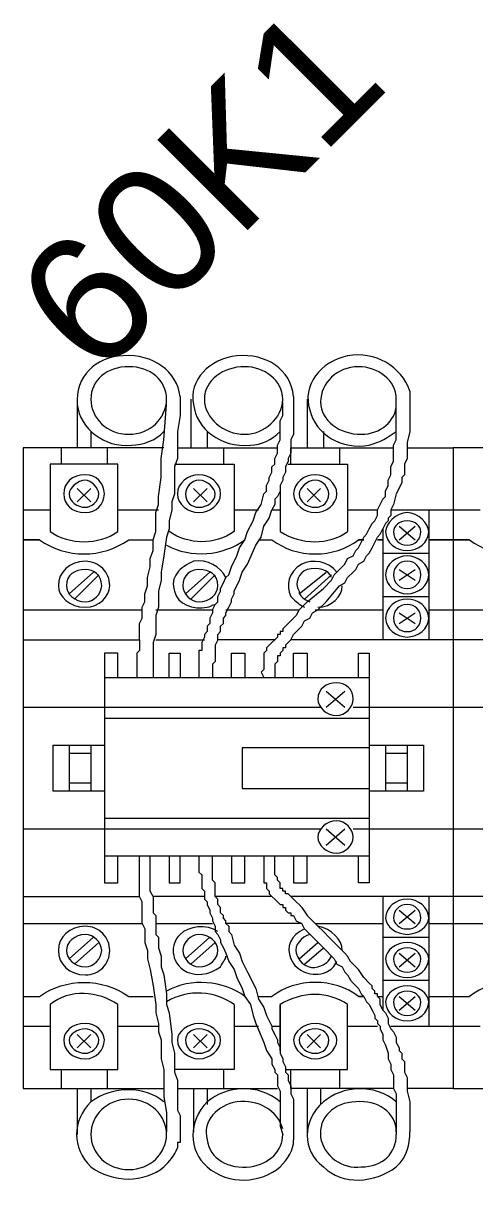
# Model space of a CAD drawing. Header units: millimetres. Extents: x 1004 to 59588, y 686 to 38112.
# Drawn here: x 17373 to 17471.3, y 11910.6 to 12163.6 of the extents above; entities that cross this region are included whole.
import ezdxf

# ---------------------------------------------------------------- set-up
doc = ezdxf.new("R2010")
doc.units = ezdxf.units.MM
doc.layers.add('PDF4_Geometry', color=7, linetype='Continuous')
doc.layers.add('PDF4_Text', color=7, linetype='Continuous')
doc.styles.add('PDF Arial', font='arial.ttf')

msp = doc.modelspace()

# ---------------------------------------------------------------- linework, layer by layer
at = {"layer": 'PDF4_Geometry', "lineweight": 0}
for points in [[(17407.16, 12082.36), (17407.16, 12078.24), (17406.58, 12074.71), (17406.58, 12070.59), (17406.58, 12068.83), (17405.99, 12067.07), (17405.99, 12065.3), (17405.99, 12062.95), (17405.99, 12061.18), (17405.4, 12059.42), (17405.4, 12057.65), (17404.81, 12055.3), (17404.81, 12053.54), (17404.22, 12051.77), (17403.63, 12047.65), (17403.05, 12044.12), (17403.05, 12042.36), (17402.46, 12040.01), (17402.46, 12038.24), (17402.46, 12036.48), (17401.87, 12034.71), (17401.87, 12032.36), (17401.87, 12030.59), (17401.28, 12028.83), (17401.28, 12026.48), (17401.28, 12024.71), (17401.28, 12021.18)], [(17431.87, 12082.36), (17431.87, 12080.59), (17431.87, 12078.24), (17431.87, 12076.48), (17431.87, 12075.3), (17431.87, 12074.12), (17431.28, 12072.95), (17431.28, 12072.36), (17431.28, 12071.18), (17431.28, 12070.01), (17430.69, 12068.83), (17430.69, 12068.24), (17430.11, 12067.07), (17430.11, 12065.89), (17429.52, 12064.71), (17429.52, 12064.12), (17428.93, 12062.95), (17428.93, 12061.77), (17428.34, 12060.59), (17427.75, 12060.01), (17427.75, 12058.83), (17427.16, 12057.65), (17428.93, 12057.65)], [(17457.16, 12083.54), (17457.16, 12082.95), (17457.16, 12082.36), (17457.16, 12081.77), (17457.16, 12081.18), (17457.16, 12080.59), (17457.16, 12080.01), (17457.16, 12079.42), (17457.16, 12078.24), (17457.16, 12077.07), (17457.16, 12075.89), (17457.16, 12074.71), (17456.58, 12072.36), (17456.58, 12071.18), (17466.58, 12071.18), (17466.58, 11931.77), (17456.58, 11931.77)], [(17373.05, 12035.89), (17398.93, 12035.89), (17398.93, 12036.48), (17399.52, 12037.65), (17399.52, 12038.24), (17399.52, 12039.42), (17400.11, 12041.18), (17400.11, 12042.95), (17400.69, 12045.3), (17400.69, 12047.07), (17401.28, 12048.83), (17401.28, 12051.18), (17401.87, 12052.95), (17401.87, 12054.71), (17401.87, 12057.07), (17402.46, 12058.83), (17402.46, 12060.59), (17403.05, 12064.71), (17403.05, 12068.83), (17403.63, 12072.95), (17404.22, 12080.59)], [(17384.81, 12081.77), (17384.81, 12071.18)], [(17406.58, 12071.18), (17428.34, 12071.18), (17428.34, 12071.77), (17428.93, 12072.95), (17428.93, 12074.12), (17428.93, 12074.71), (17428.93, 12075.89), (17428.93, 12077.07), (17429.52, 12078.24), (17429.52, 12078.83), (17429.52, 12081.18)], [(17409.52, 12081.77), (17409.52, 12071.18)], [(17434.81, 12081.77), (17434.81, 12071.18)], [(17443.63, 12057.65), (17450.11, 12057.65), (17450.69, 12058.83), (17451.28, 12060.01), (17451.87, 12060.59), (17451.87, 12061.77), (17452.46, 12062.95), (17452.46, 12064.12), (17453.05, 12065.3), (17453.05, 12066.48), (17453.05, 12067.07), (17453.63, 12068.24), (17453.63, 12069.42), (17453.63, 12070.59), (17453.63, 12071.77), (17454.22, 12072.95), (17454.22, 12074.12), (17454.22, 12075.3), (17454.22, 12077.07), (17454.22, 12079.42), (17454.22, 12081.77)], [(17461.28, 12035.89), (17466.58, 12035.89), (17492.46, 12035.89), (17492.46, 12036.48), (17492.46, 12037.65), (17493.05, 12038.24), (17493.05, 12039.42), (17493.05, 12041.18), (17493.63, 12042.95), (17494.22, 12045.3), (17494.22, 12047.07), (17494.81, 12048.83), (17494.81, 12051.18), (17494.81, 12052.95), (17495.4, 12054.71), (17495.4, 12057.07), (17495.99, 12058.83), (17495.99, 12060.59), (17495.99, 12064.71), (17496.58, 12068.83), (17497.16, 12072.95), (17497.75, 12080.59)], [(17387.75, 12074.71), (17387.75, 12071.18)], [(17413.05, 12074.71), (17413.05, 12071.18)], [(17438.34, 12074.71), (17438.34, 12071.18)], [(17403.63, 12071.18), (17373.05, 12071.18), (17373.05, 11931.77), (17403.63, 11931.77)], [(17381.28, 12071.18), (17381.28, 12067.65)], [(17391.28, 12071.18), (17391.28, 12067.65)], [(17401.87, 12035.89), (17414.22, 12035.89), (17414.81, 12037.07), (17415.4, 12037.65), (17415.4, 12038.83), (17415.99, 12040.01), (17415.99, 12040.59), (17416.58, 12041.77), (17417.16, 12042.95), (17417.75, 12043.54), (17418.34, 12045.3), (17419.52, 12047.65), (17420.11, 12049.42), (17421.28, 12051.18), (17421.87, 12052.95), (17423.05, 12055.3), (17423.63, 12057.07), (17424.81, 12058.83), (17425.4, 12061.18), (17425.99, 12061.77), (17425.99, 12062.95), (17426.58, 12064.12), (17426.58, 12064.71), (17427.16, 12065.89), (17427.16, 12067.07), (17427.75, 12067.65), (17427.75, 12068.83), (17428.34, 12070.01), (17428.34, 12071.18)], [(17416.58, 12071.18), (17416.58, 12067.65)], [(17431.28, 12067.65), (17431.28, 12071.18), (17453.63, 12071.18)], [(17441.87, 12071.18), (17441.87, 12067.65)], [(17456.58, 12071.18), (17456.58, 12070.01), (17456.58, 12068.83), (17455.99, 12067.65), (17455.99, 12066.48), (17455.99, 12065.89), (17455.99, 12065.3), (17455.4, 12064.71), (17455.4, 12063.54), (17454.22, 12061.18), (17453.63, 12058.83), (17453.05, 12057.65), (17466.58, 12057.65), (17472.46, 12057.65)], [(17496.58, 12071.18), (17466.58, 12071.18), (17466.58, 11931.77), (17497.16, 11931.77)], [(17393.63, 12052.95), (17393.63, 12067.65), (17378.93, 12067.65), (17378.93, 12052.95)], [(17430.69, 12067.65), (17443.63, 12067.65), (17443.63, 12052.95)], [(17384.81, 12059.42), (17387.75, 12062.36)], [(17384.81, 12062.36), (17387.75, 12059.42)], [(17410.11, 12059.42), (17413.05, 12062.36)], [(17410.11, 12062.36), (17413.05, 12059.42)], [(17428.93, 12062.95), (17428.93, 12052.95)], [(17434.81, 12059.42), (17437.75, 12062.36)], [(17434.81, 12062.36), (17437.75, 12059.42)], [(17373.05, 12057.65), (17378.93, 12057.65)], [(17393.63, 12057.65), (17402.46, 12057.65)], [(17433.05, 12035.89), (17432.46, 12034.71), (17431.87, 12034.12), (17430.69, 12032.95), (17430.11, 12032.36), (17429.52, 12031.77), (17429.52, 12031.18), (17428.93, 12031.18), (17428.93, 12030.59), (17428.34, 12030.59), (17428.34, 12030.01), (17427.75, 12029.42), (17415.4, 12029.42), (17415.4, 12030.01), (17415.4, 12030.59), (17415.99, 12031.18), (17415.99, 12032.36), (17416.58, 12032.95), (17416.58, 12034.12), (17417.16, 12034.71), (17417.16, 12035.3), (17417.75, 12036.48), (17418.34, 12037.65), (17418.34, 12038.24), (17418.93, 12039.42), (17418.93, 12040.01), (17420.11, 12042.36), (17420.69, 12044.12), (17421.87, 12045.89), (17423.63, 12050.01), (17424.81, 12051.77), (17425.4, 12054.12), (17426.58, 12055.89), (17427.16, 12057.65)], [(17417.16, 12035.89), (17433.05, 12035.89), (17434.81, 12037.65), (17438.34, 12040.59), (17440.11, 12042.36), (17440.69, 12043.54), (17441.28, 12044.12), (17442.46, 12045.3), (17443.05, 12045.89), (17443.63, 12047.07), (17444.81, 12047.65), (17445.4, 12048.83), (17445.99, 12049.42), (17446.58, 12050.59), (17447.16, 12051.77), (17447.75, 12052.36), (17448.34, 12053.54), (17448.93, 12054.71), (17449.52, 12055.3), (17450.11, 12056.48), (17450.11, 12057.65)], [(17418.93, 12057.65), (17424.22, 12057.65)], [(17453.05, 12057.65), (17453.05, 12057.07), (17453.05, 12056.48), (17452.46, 12055.89), (17452.46, 12055.3), (17451.87, 12054.71), (17451.28, 12053.54), (17451.28, 12029.42)], [(17461.28, 12057.65), (17461.28, 12029.42)], [(17452.46, 12055.89), (17452.46, 12055.89)], [(17378.93, 12052.95), (17378.93, 12052.95)], [(17491.28, 12029.42), (17466.58, 12029.42), (17431.28, 12029.42), (17431.87, 12030.59), (17433.05, 12031.77), (17433.63, 12032.36), (17434.22, 12033.54), (17435.4, 12034.12), (17435.99, 12035.3), (17437.16, 12035.89), (17438.93, 12037.65), (17441.87, 12041.18), (17443.05, 12041.77), (17443.63, 12042.95), (17444.81, 12044.12), (17445.4, 12044.71), (17445.99, 12045.89), (17447.16, 12046.48), (17447.75, 12047.65), (17448.34, 12048.24), (17448.93, 12049.42), (17449.52, 12050.59), (17450.11, 12051.77), (17450.69, 12052.36), (17451.28, 12053.54)], [(17454.81, 12054.12), (17458.34, 12051.18)], [(17454.81, 12051.18), (17458.34, 12054.12)], [(17376.58, 12051.18), (17376.58, 12051.18)], [(17421.28, 12051.18), (17421.28, 12051.18)], [(17424.22, 12051.18), (17427.16, 12051.18)], [(17470.11, 12051.18), (17470.11, 12051.18)], [(17451.28, 12048.24), (17461.28, 12048.24)], [(17454.81, 12044.71), (17458.34, 12042.36)], [(17454.81, 12042.36), (17458.34, 12044.71)], [(17383.05, 12039.42), (17388.34, 12044.12)], [(17384.22, 12038.24), (17389.52, 12043.54)], [(17408.34, 12039.42), (17413.63, 12044.12)], [(17409.52, 12038.24), (17414.81, 12043.54)], [(17433.05, 12039.42), (17438.93, 12044.12)], [(17434.22, 12038.24), (17440.11, 12043.54)], [(17451.28, 12038.83), (17461.28, 12038.83)], [(17373.05, 12029.42), (17398.34, 12029.42), (17398.34, 12030.01), (17398.34, 12030.59), (17398.34, 12031.77), (17398.34, 12032.36), (17398.34, 12032.95), (17398.93, 12034.12), (17398.93, 12034.71), (17398.93, 12035.89)], [(17414.22, 12035.89), (17414.22, 12035.3), (17413.63, 12034.12), (17413.63, 12033.54), (17413.63, 12032.95), (17413.05, 12032.36), (17413.05, 12031.77), (17413.05, 12031.18), (17412.46, 12030.59), (17412.46, 12030.01), (17411.87, 12028.83), (17411.87, 12028.24), (17411.87, 12027.65), (17411.87, 12027.07), (17411.28, 12027.07), (17411.28, 12026.48), (17411.28, 12025.89), (17411.28, 12025.3), (17411.28, 12024.71), (17411.28, 12024.12), (17411.28, 12022.95), (17411.28, 12021.77), (17411.28, 12021.18)], [(17436.58, 12035.89), (17451.28, 12035.89)], [(17454.81, 12035.3), (17458.34, 12032.95)], [(17454.81, 12032.95), (17458.34, 12035.3)], [(17413.05, 12032.36), (17413.05, 12032.36)], [(17398.34, 12029.42), (17398.34, 12027.65), (17398.34, 12027.07), (17397.75, 12026.48), (17397.75, 12025.3), (17397.75, 12024.71), (17397.75, 12023.54), (17397.75, 12022.95), (17397.75, 12021.77), (17397.75, 12021.18)], [(17401.87, 12029.42), (17412.46, 12029.42)], [(17415.4, 12029.42), (17414.81, 12028.24), (17414.81, 12027.65), (17414.81, 12027.07), (17414.81, 12026.48), (17414.81, 12025.89), (17414.81, 12025.3), (17414.81, 12024.71), (17414.22, 12024.12), (17414.22, 12022.95), (17414.22, 12021.77), (17414.22, 12021.18)], [(17427.75, 12029.42), (17427.16, 12028.83), (17426.58, 12028.24), (17425.99, 12027.65), (17425.99, 12027.07), (17425.4, 12026.48), (17425.4, 12025.89), (17425.4, 12025.3), (17425.4, 12024.71), (17425.4, 12024.12), (17425.4, 12023.54), (17425.4, 12022.95), (17424.81, 12022.36), (17425.4, 12021.18)], [(17427.75, 12029.42), (17427.75, 12029.42)], [(17431.28, 12029.42), (17430.69, 12028.83), (17430.11, 12028.24), (17430.11, 12027.65), (17429.52, 12027.65), (17429.52, 12027.07), (17428.93, 12026.48), (17428.93, 12025.89), (17428.34, 12025.89), (17428.34, 12025.3), (17428.34, 12024.71), (17427.75, 12024.12), (17427.75, 12023.54), (17427.75, 12022.95), (17427.75, 12022.36), (17427.75, 12021.18)], [(17431.28, 12029.42), (17431.28, 12029.42)], [(17411.87, 12028.24), (17411.87, 12028.24)], [(17414.81, 12027.07), (17414.81, 12027.07)], [(17425.99, 12027.65), (17425.99, 12027.65)], [(17425.99, 12027.07), (17425.99, 12027.07)], [(17426.58, 12028.24), (17426.58, 12028.24)], [(17427.16, 12028.83), (17427.16, 12028.83)], [(17429.52, 12027.07), (17429.52, 12027.07)], [(17393.63, 12021.18), (17393.63, 12026.48), (17390.69, 12026.48), (17390.69, 11976.48), (17393.63, 11976.48), (17393.63, 11982.36)], [(17404.81, 12021.18), (17404.81, 12026.48), (17407.16, 12026.48), (17407.16, 12021.18)], [(17411.28, 12024.71), (17411.28, 12024.71)], [(17414.81, 12025.3), (17414.81, 12025.3)], [(17418.34, 12021.18), (17418.34, 12026.48), (17421.28, 12026.48), (17421.28, 12021.18)], [(17425.4, 12025.89), (17425.4, 12025.89)], [(17427.75, 12024.12), (17427.75, 12024.12)], [(17427.75, 12024.12), (17427.75, 12024.12)], [(17428.34, 12025.3), (17428.34, 12025.3)], [(17428.34, 12024.71), (17428.34, 12024.71)], [(17428.34, 12024.71), (17428.34, 12024.71)], [(17428.93, 12026.48), (17428.93, 12026.48)], [(17431.87, 12021.18), (17431.87, 12026.48), (17434.81, 12026.48), (17434.81, 12021.18)], [(17445.99, 12021.18), (17445.99, 12026.48), (17448.34, 12026.48), (17448.34, 11976.48), (17445.99, 11976.48), (17445.99, 11982.36)], [(17424.81, 12022.36), (17424.81, 12022.36)], [(17427.75, 12022.95), (17427.75, 12022.95)], [(17390.69, 12021.18), (17448.34, 12021.18)], [(17397.75, 12021.18), (17397.75, 12021.18)], [(17438.93, 12018.24), (17443.05, 12014.71)], [(17438.93, 12014.71), (17443.05, 12018.24)], [(17373.05, 12014.71), (17437.75, 12014.71)], [(17444.81, 12014.71), (17466.58, 12014.71), (17531.28, 12014.71)], [(17390.69, 12012.36), (17448.34, 12012.36)], [(17390.69, 11996.48), (17379.52, 11996.48), (17379.52, 12006.48), (17390.69, 12006.48)], [(17383.05, 12006.48), (17383.05, 11996.48)], [(17387.75, 12006.48), (17387.75, 11996.48)], [(17448.34, 12006.48), (17460.11, 12006.48), (17460.11, 11996.48), (17448.34, 11996.48)], [(17451.87, 12006.48), (17451.87, 11996.48)], [(17456.58, 12006.48), (17456.58, 11996.48)], [(17383.05, 12004.71), (17387.75, 12004.71)], [(17448.34, 12005.89), (17420.69, 12005.89), (17420.69, 11997.07), (17448.34, 11997.07)], [(17451.87, 12004.71), (17456.58, 12004.71)], [(17383.05, 11998.24), (17387.75, 11998.24)], [(17451.87, 11998.24), (17456.58, 11998.24)], [(17390.69, 11990.59), (17448.34, 11990.59)], [(17373.05, 11988.24), (17437.75, 11988.24)], [(17438.93, 11988.24), (17443.05, 11984.71)], [(17438.93, 11984.71), (17443.05, 11988.24)], [(17444.81, 11988.24), (17466.58, 11988.24), (17531.28, 11988.24)], [(17373.05, 11973.54), (17398.34, 11973.54), (17398.34, 11975.3), (17398.34, 11975.89), (17398.34, 11977.07), (17398.34, 11977.65), (17398.34, 11978.83), (17398.34, 11979.42), (17398.34, 11980.01), (17398.34, 11981.18), (17398.34, 11981.77), (17398.34, 11982.36)], [(17390.69, 11982.36), (17448.34, 11982.36)], [(17411.28, 11982.36), (17411.28, 11981.18), (17411.28, 11980.01), (17411.28, 11979.42), (17411.28, 11978.83), (17411.87, 11978.24), (17411.87, 11977.65), (17411.87, 11977.07), (17411.87, 11976.48), (17411.87, 11975.89), (17411.87, 11975.3), (17412.46, 11974.71), (17412.46, 11973.54), (17401.28, 11973.54), (17400.69, 11974.71), (17400.69, 11975.3), (17400.69, 11975.89), (17400.69, 11976.48), (17400.69, 11977.07), (17400.69, 11978.24), (17400.69, 11978.83), (17400.69, 11980.01), (17400.69, 11982.36)], [(17404.81, 11982.36), (17404.81, 11976.48), (17407.16, 11976.48), (17407.16, 11982.36)], [(17425.4, 11982.36), (17425.4, 11981.18), (17425.4, 11980.59), (17425.4, 11980.01), (17425.4, 11979.42), (17425.4, 11978.83), (17425.4, 11978.24), (17425.4, 11977.65), (17425.4, 11977.07), (17425.4, 11976.48), (17425.99, 11976.48), (17425.99, 11975.89), (17425.99, 11975.3), (17426.58, 11974.71), (17426.58, 11974.12), (17427.16, 11973.54), (17414.81, 11973.54), (17414.81, 11974.12), (17414.81, 11974.71), (17414.81, 11975.3), (17414.81, 11975.89), (17414.81, 11976.48), (17414.22, 11977.07), (17414.22, 11978.24), (17414.22, 11978.83), (17414.22, 11980.01), (17414.22, 11982.36)], [(17418.34, 11982.36), (17418.34, 11976.48), (17421.28, 11976.48), (17421.28, 11982.36)], [(17491.87, 11973.54), (17466.58, 11973.54), (17431.28, 11973.54), (17430.69, 11974.12), (17430.11, 11974.12), (17430.11, 11974.71), (17429.52, 11974.71), (17429.52, 11975.3), (17428.93, 11975.3), (17428.93, 11975.89), (17428.93, 11976.48), (17428.34, 11977.07), (17428.34, 11977.65), (17427.75, 11978.24), (17427.75, 11978.83), (17427.75, 11979.42), (17427.75, 11980.01), (17427.75, 11980.59), (17427.75, 11981.18), (17427.75, 11982.36)], [(17431.87, 11982.36), (17431.87, 11976.48), (17434.81, 11976.48), (17434.81, 11982.36)], [(17411.28, 11979.42), (17411.28, 11979.42)], [(17400.69, 11976.48), (17400.69, 11976.48)], [(17411.87, 11977.65), (17411.87, 11977.65)], [(17411.87, 11976.48), (17411.87, 11976.48)], [(17428.34, 11977.07), (17428.34, 11977.07)], [(17373.05, 11967.65), (17398.93, 11967.65), (17398.93, 11968.24), (17398.93, 11968.83), (17398.93, 11970.01), (17398.93, 11970.59), (17398.93, 11971.77), (17398.93, 11972.36), (17398.34, 11973.54)], [(17400.69, 11974.71), (17400.69, 11974.71)], [(17401.28, 11973.54), (17401.28, 11972.95), (17401.28, 11971.77), (17401.28, 11970.59), (17401.28, 11970.01), (17401.87, 11969.42), (17401.87, 11968.83), (17401.87, 11968.24), (17401.87, 11967.65), (17414.22, 11967.65)], [(17412.46, 11973.54), (17412.46, 11972.95), (17413.05, 11972.36), (17413.05, 11971.77), (17413.63, 11970.59), (17413.63, 11970.01), (17414.22, 11968.83), (17414.22, 11968.24), (17414.81, 11967.07), (17414.81, 11965.89), (17415.4, 11965.3), (17415.99, 11964.12), (17415.99, 11963.54), (17416.58, 11962.36), (17417.16, 11961.18), (17417.75, 11959.42), (17418.93, 11957.65), (17419.52, 11955.89), (17420.69, 11953.54), (17421.28, 11951.77), (17422.46, 11950.01), (17423.05, 11947.65), (17423.63, 11945.89), (17425.4, 11941.77), (17425.99, 11940.01), (17427.16, 11938.24), (17427.16, 11937.07), (17427.75, 11935.89), (17427.75, 11935.3), (17428.34, 11934.71), (17428.34, 11934.12), (17428.34, 11933.54), (17428.34, 11932.95), (17428.34, 11932.36), (17428.93, 11931.18), (17428.93, 11930.01), (17428.93, 11928.24), (17428.93, 11925.89), (17428.93, 11923.54), (17429.52, 11921.77)], [(17414.81, 11975.3), (17414.81, 11975.3)], [(17414.81, 11974.12), (17414.81, 11974.12)], [(17427.16, 11973.54), (17427.75, 11972.95), (17428.34, 11972.36), (17428.93, 11971.77), (17429.52, 11971.77), (17429.52, 11971.18), (17430.11, 11971.18), (17430.11, 11970.59), (17430.69, 11970.01), (17431.28, 11970.01), (17431.28, 11969.42), (17431.87, 11969.42), (17432.46, 11968.24), (17433.63, 11967.65), (17417.16, 11967.65), (17417.16, 11968.24), (17416.58, 11968.83), (17416.58, 11969.42), (17415.99, 11970.01), (17415.99, 11970.59), (17415.99, 11971.18), (17415.4, 11971.77), (17415.4, 11972.36), (17415.4, 11972.95), (17414.81, 11973.54)], [(17426.58, 11974.12), (17426.58, 11974.12)], [(17427.16, 11973.54), (17427.16, 11973.54)], [(17428.93, 11975.89), (17428.93, 11975.89)], [(17428.93, 11975.89), (17428.93, 11975.89)], [(17428.93, 11975.3), (17428.93, 11975.3)], [(17429.52, 11975.3), (17429.52, 11975.3)], [(17429.52, 11975.3), (17429.52, 11975.3)], [(17430.11, 11974.71), (17430.11, 11974.71)], [(17430.69, 11974.12), (17430.69, 11974.12)], [(17430.69, 11974.12), (17430.69, 11974.12)], [(17431.28, 11973.54), (17431.87, 11972.95), (17432.46, 11972.36), (17433.05, 11971.77), (17433.63, 11971.18), (17434.81, 11969.42), (17436.58, 11967.65), (17451.28, 11967.65)], [(17431.28, 11973.54), (17431.28, 11973.54)], [(17431.28, 11973.54), (17431.28, 11973.54)], [(17451.28, 11973.54), (17451.28, 11948.83), (17450.69, 11950.01), (17450.69, 11950.59), (17450.69, 11951.18), (17450.11, 11951.77), (17450.11, 11952.36), (17449.52, 11952.36), (17449.52, 11952.95), (17448.93, 11953.54), (17448.93, 11954.12), (17448.34, 11954.71), (17447.16, 11955.89), (17445.99, 11957.65), (17445.4, 11958.24), (17444.22, 11959.42), (17443.63, 11960.59), (17443.05, 11961.18), (17442.46, 11961.77), (17441.28, 11962.95), (17439.52, 11964.71), (17438.34, 11965.89), (17437.16, 11967.07), (17436.58, 11967.65)], [(17461.28, 11967.65), (17466.58, 11967.65), (17492.46, 11967.65), (17492.46, 11968.24), (17492.46, 11968.83), (17492.46, 11970.01), (17492.46, 11970.59), (17491.87, 11971.77), (17491.87, 11972.36), (17491.87, 11973.54)], [(17461.28, 11973.54), (17461.28, 11945.3)], [(17412.46, 11972.95), (17412.46, 11972.95)], [(17415.4, 11972.95), (17415.4, 11972.95)], [(17427.75, 11972.95), (17427.75, 11972.95)], [(17428.34, 11972.36), (17428.34, 11972.36)], [(17428.93, 11971.77), (17428.93, 11971.77)], [(17432.46, 11972.36), (17432.46, 11972.36)], [(17415.99, 11970.01), (17415.99, 11970.01)], [(17416.58, 11968.83), (17416.58, 11968.83)], [(17454.81, 11970.59), (17458.34, 11967.65)], [(17454.81, 11967.65), (17458.34, 11970.59)], [(17398.93, 11967.65), (17399.52, 11966.48), (17399.52, 11965.3), (17399.52, 11964.71), (17399.52, 11963.54), (17400.11, 11961.77), (17400.11, 11960.01), (17400.69, 11957.65), (17401.28, 11954.12), (17401.87, 11950.01), (17401.87, 11948.24), (17402.46, 11945.89), (17402.46, 11944.12), (17403.05, 11942.36), (17403.05, 11940.01), (17403.05, 11938.24), (17403.63, 11935.89), (17403.63, 11934.12), (17403.63, 11932.36), (17403.63, 11930.01), (17404.22, 11926.48), (17404.22, 11922.36)], [(17401.87, 11967.65), (17401.87, 11966.48), (17401.87, 11965.3), (17402.46, 11964.71), (17402.46, 11963.54), (17402.46, 11962.36), (17403.05, 11960.59), (17403.05, 11958.24), (17403.63, 11956.48), (17404.22, 11952.36), (17404.22, 11950.01), (17404.81, 11948.24), (17405.4, 11943.54), (17405.4, 11941.77), (17405.99, 11939.42), (17405.99, 11937.65), (17405.99, 11935.3), (17406.58, 11933.54), (17406.58, 11931.18), (17406.58, 11929.42), (17406.58, 11928.24), (17406.58, 11927.07), (17407.16, 11925.89), (17407.16, 11924.71), (17407.16, 11924.12), (17407.16, 11923.54), (17407.16, 11922.95), (17407.16, 11922.36), (17407.16, 11921.77), (17407.16, 11921.18), (17407.16, 11920.59), (17407.16, 11920.01), (17406.58, 11920.01), (17406.58, 11918.83)], [(17417.16, 11967.65), (17417.75, 11967.07), (17417.75, 11965.89), (17418.34, 11965.3), (17418.93, 11962.95), (17420.11, 11961.18), (17420.69, 11959.42), (17421.87, 11957.07), (17423.63, 11953.54), (17424.22, 11951.18), (17425.4, 11949.42), (17425.99, 11947.65), (17426.58, 11946.48), (17427.16, 11945.3), (17428.93, 11945.3)], [(17434.22, 11958.83), (17438.34, 11962.36), (17434.81, 11965.89), (17434.22, 11966.48), (17433.63, 11967.65)], [(17383.05, 11960.01), (17388.34, 11964.71)], [(17384.22, 11958.83), (17389.52, 11963.54)], [(17408.34, 11960.01), (17413.63, 11964.71)], [(17409.52, 11958.83), (17414.81, 11963.54)], [(17433.05, 11960.01), (17437.16, 11963.54)], [(17451.28, 11964.71), (17461.28, 11964.71)], [(17438.34, 11962.36), (17438.93, 11961.77), (17440.11, 11960.59), (17440.69, 11960.01), (17441.28, 11958.83), (17442.46, 11958.24), (17443.05, 11957.07), (17443.63, 11956.48), (17444.22, 11955.3), (17444.81, 11954.71), (17445.99, 11953.54), (17446.58, 11952.36), (17447.16, 11951.77), (17445.99, 11951.77), (17447.16, 11951.77), (17447.75, 11950.59), (17448.34, 11950.01), (17448.93, 11948.83), (17449.52, 11947.65), (17449.52, 11947.07), (17450.11, 11946.48), (17450.11, 11945.89), (17450.69, 11945.3), (17450.69, 11944.71), (17451.28, 11943.54), (17451.28, 11942.36), (17451.87, 11941.18), (17452.46, 11939.42), (17452.46, 11938.24), (17453.05, 11937.07), (17453.05, 11935.89), (17453.63, 11934.71), (17453.63, 11934.12), (17453.63, 11932.95), (17453.63, 11931.77), (17431.28, 11931.77), (17431.28, 11935.89)], [(17454.81, 11961.18), (17458.34, 11958.24)], [(17454.81, 11958.24), (17458.34, 11961.18)], [(17451.28, 11955.3), (17461.28, 11955.3)], [(17421.28, 11951.77), (17421.28, 11951.77)], [(17424.22, 11951.77), (17427.16, 11951.77)], [(17450.11, 11951.77), (17451.28, 11951.77)], [(17454.81, 11951.77), (17458.34, 11948.83)], [(17454.81, 11948.83), (17458.34, 11951.77)], [(17461.28, 11951.77), (17466.58, 11951.77), (17470.11, 11951.77)], [(17378.93, 11950.01), (17378.93, 11950.01)], [(17378.93, 11950.01), (17378.93, 11935.89), (17393.63, 11935.89), (17393.63, 11950.01)], [(17418.93, 11950.01), (17418.93, 11935.89), (17405.99, 11935.89)], [(17428.93, 11950.01), (17428.93, 11950.01)], [(17430.11, 11935.89), (17443.63, 11935.89), (17443.63, 11950.01)], [(17451.28, 11948.83), (17451.87, 11948.24), (17452.46, 11947.07), (17452.46, 11945.89), (17453.05, 11944.71), (17453.63, 11944.12), (17454.22, 11942.95), (17454.22, 11941.77), (17454.81, 11940.59), (17454.81, 11940.01), (17455.4, 11939.42), (17455.4, 11938.83), (17455.4, 11938.24), (17455.99, 11937.65), (17455.99, 11936.48), (17455.99, 11935.3), (17456.58, 11934.12), (17456.58, 11932.95), (17456.58, 11931.18), (17457.16, 11928.83), (17457.16, 11926.48), (17457.16, 11924.12), (17457.16, 11922.36)], [(17450.11, 11946.48), (17450.11, 11946.48)], [(17373.05, 11945.3), (17378.93, 11945.3)], [(17384.81, 11943.54), (17387.75, 11940.59)], [(17384.81, 11940.59), (17387.75, 11943.54)], [(17393.63, 11945.3), (17402.46, 11945.3)], [(17410.11, 11943.54), (17413.05, 11940.59)], [(17410.11, 11940.59), (17413.05, 11943.54)], [(17418.93, 11945.3), (17424.22, 11945.3)], [(17427.16, 11945.3), (17427.16, 11944.71), (17427.75, 11943.54), (17428.34, 11942.36), (17428.34, 11941.77), (17428.93, 11940.59), (17428.93, 11939.42), (17429.52, 11938.24), (17429.52, 11937.65), (17430.11, 11936.48), (17430.11, 11935.3), (17430.69, 11934.71), (17430.69, 11933.54), (17431.28, 11932.36), (17431.28, 11931.18), (17431.28, 11930.59), (17431.87, 11929.42), (17431.87, 11928.24), (17431.87, 11927.07), (17431.87, 11925.89), (17431.87, 11925.3), (17431.87, 11924.12), (17431.87, 11923.54), (17431.87, 11922.95), (17431.87, 11922.36), (17431.87, 11921.77), (17431.87, 11921.18), (17431.87, 11920.59)], [(17434.81, 11943.54), (17437.75, 11940.59)], [(17434.81, 11940.59), (17437.75, 11943.54)], [(17443.63, 11945.3), (17450.11, 11945.3)], [(17453.05, 11945.3), (17466.58, 11945.3), (17472.46, 11945.3)], [(17455.4, 11939.42), (17455.4, 11939.42)], [(17381.28, 11935.89), (17381.28, 11931.77)], [(17391.28, 11935.89), (17391.28, 11931.77)], [(17416.58, 11935.89), (17416.58, 11931.77)], [(17441.87, 11935.89), (17441.87, 11931.77)], [(17384.81, 11931.77), (17384.81, 11921.77)], [(17387.75, 11931.77), (17387.75, 11928.83)], [(17406.58, 11931.77), (17428.34, 11931.77)], [(17410.11, 11931.77), (17410.11, 11922.36)], [(17413.05, 11931.77), (17413.05, 11928.24)], [(17428.34, 11932.36), (17428.34, 11932.36)], [(17434.81, 11931.77), (17434.81, 11921.77)], [(17437.75, 11931.77), (17437.75, 11928.24)], [(17453.63, 11931.77), (17454.22, 11930.59), (17454.22, 11929.42), (17454.22, 11928.24), (17454.22, 11926.48), (17454.22, 11921.77)], [(17431.87, 11921.18), (17431.87, 11921.18)], [(17431.87, 11920.59), (17431.87, 11920.59)]]:
    msp.add_lwpolyline(points, dxfattribs=at)
for points in [[(17405.99, 12067.65), (17418.93, 12067.65), (17418.93, 12052.95, -0.3125), (17404.81, 12052.95)], [(17376.58, 12051.18, 0.318182), (17395.99, 12051.18), (17401.28, 12051.18)], [(17386.58, 11956.48, 0.416667), (17391.87, 11961.77, 0.416667), (17386.58, 11967.07)], [(17373.05, 11951.77), (17376.58, 11951.77, -0.318182), (17395.99, 11951.77), (17401.28, 11951.77)]]:
    msp.add_lwpolyline(points, format="xyb", dxfattribs=at)
for points in [[(17376.58, 12051.18), (17373.05, 12051.18)], [(17447.16, 12051.18), (17445.99, 12051.18)], [(17451.28, 12051.18), (17450.11, 12051.18)], [(17466.58, 12051.18), (17461.28, 12051.18)], [(17470.11, 12051.18), (17466.58, 12051.18)], [(17428.93, 11940.01), (17428.93, 11950.01)]]:
    msp.add_lwpolyline(points, close=True, dxfattribs=at)
for centre, radius, start, end in [((17396.66, 12081.51), 9.74, 269.5095, 315.7302), ((17386.6, 12041.21), 5.27, 359.7603, 90.2397)]:
    msp.add_arc(centre, radius, start, end, dxfattribs=at)
for points in [[(17457.16, 12083.54), (17455.4, 12088.83), (17449.52, 12092.36), (17443.63, 12091.18)], [(17394.81, 12091.18), (17388.93, 12091.18), (17384.22, 12086.48), (17384.81, 12080.59)], [(17407.16, 12082.36), (17406.58, 12087.65), (17401.28, 12091.77), (17394.81, 12091.18)], [(17419.52, 12091.18), (17413.63, 12090.59), (17408.93, 12085.89), (17410.11, 12080.59)], [(17431.87, 12082.36), (17431.28, 12088.24), (17425.99, 12091.77), (17419.52, 12091.18)], [(17443.63, 12091.18), (17437.75, 12090.01), (17433.63, 12084.71), (17435.4, 12079.42)], [(17395.99, 12088.83), (17391.28, 12088.83), (17387.75, 12085.89), (17387.75, 12081.77)], [(17404.22, 12081.77), (17404.22, 12085.89), (17400.69, 12088.83), (17395.99, 12088.83)], [(17421.28, 12088.83), (17416.58, 12088.83), (17412.46, 12085.89), (17412.46, 12081.77)], [(17429.52, 12081.77), (17429.52, 12085.89), (17425.4, 12088.83), (17421.28, 12088.83)], [(17445.99, 12088.83), (17441.28, 12088.83), (17437.75, 12085.3), (17437.75, 12081.18)], [(17454.22, 12081.77), (17454.22, 12085.89), (17450.11, 12088.83), (17445.99, 12088.83)], [(17384.81, 12080.59), (17385.4, 12075.3), (17390.69, 12071.18), (17396.58, 12071.77)], [(17387.75, 12081.77), (17387.75, 12077.65), (17391.28, 12074.12), (17395.99, 12074.12)], [(17395.99, 12074.12), (17400.69, 12074.12), (17404.22, 12077.65), (17404.22, 12081.77)], [(17410.11, 12080.59), (17410.69, 12075.3), (17415.99, 12071.18), (17422.46, 12071.77)], [(17412.46, 12081.77), (17412.46, 12077.65), (17416.58, 12074.12), (17421.28, 12074.12)], [(17421.28, 12074.12), (17425.4, 12074.12), (17429.52, 12077.65), (17429.52, 12081.77)], [(17437.75, 12081.18), (17437.75, 12077.07), (17441.87, 12074.12), (17446.58, 12074.12)], [(17446.58, 12074.12), (17450.69, 12074.12), (17454.22, 12077.07), (17454.22, 12080.59)], [(17435.4, 12079.42), (17436.58, 12074.12), (17442.46, 12070.59), (17448.34, 12071.77)], [(17422.46, 12071.77), (17424.81, 12071.77), (17427.16, 12072.95), (17428.93, 12074.71)], [(17448.34, 12071.77), (17450.69, 12072.36), (17452.46, 12073.54), (17454.22, 12074.71)], [(17386.58, 12065.3), (17383.63, 12065.3), (17381.87, 12063.54), (17381.87, 12061.18)], [(17390.69, 12061.18), (17390.69, 12063.54), (17388.93, 12065.3), (17386.58, 12065.3)], [(17411.28, 12065.3), (17408.93, 12065.3), (17406.58, 12063.54), (17406.58, 12061.18)], [(17415.99, 12061.18), (17415.99, 12063.54), (17413.63, 12065.3), (17411.28, 12065.3)], [(17436.58, 12065.3), (17434.22, 12065.3), (17431.87, 12063.54), (17431.87, 12061.18)], [(17441.28, 12061.18), (17441.28, 12063.54), (17438.93, 12065.3), (17436.58, 12065.3)], [(17386.58, 12064.12), (17384.81, 12064.12), (17383.05, 12062.36), (17383.05, 12061.18)], [(17389.52, 12061.18), (17389.52, 12062.36), (17387.75, 12064.12), (17386.58, 12064.12)], [(17411.28, 12064.12), (17409.52, 12064.12), (17408.34, 12062.36), (17408.34, 12061.18)], [(17414.81, 12061.18), (17414.81, 12062.36), (17413.05, 12064.12), (17411.28, 12064.12)], [(17436.58, 12064.12), (17434.81, 12064.12), (17433.05, 12062.36), (17433.05, 12061.18)], [(17439.52, 12061.18), (17439.52, 12062.36), (17438.34, 12064.12), (17436.58, 12064.12)], [(17381.87, 12061.18), (17381.87, 12058.83), (17383.63, 12057.07), (17386.58, 12057.07)], [(17383.05, 12061.18), (17383.05, 12059.42), (17384.81, 12058.24), (17386.58, 12058.24)], [(17386.58, 12058.24), (17387.75, 12058.24), (17389.52, 12059.42), (17389.52, 12061.18)], [(17386.58, 12057.07), (17388.93, 12057.07), (17390.69, 12058.83), (17390.69, 12061.18)], [(17406.58, 12061.18), (17406.58, 12058.83), (17408.93, 12057.07), (17411.28, 12057.07)], [(17408.34, 12061.18), (17408.34, 12059.42), (17409.52, 12058.24), (17411.28, 12058.24)], [(17411.28, 12058.24), (17413.05, 12058.24), (17414.81, 12059.42), (17414.81, 12061.18)], [(17411.28, 12057.07), (17413.63, 12057.07), (17415.99, 12058.83), (17415.99, 12061.18)], [(17431.87, 12061.18), (17431.87, 12058.83), (17434.22, 12057.07), (17436.58, 12057.07)], [(17433.05, 12061.18), (17433.05, 12059.42), (17434.81, 12058.24), (17436.58, 12058.24)], [(17436.58, 12058.24), (17438.34, 12058.24), (17439.52, 12059.42), (17439.52, 12061.18)], [(17436.58, 12057.07), (17438.93, 12057.07), (17441.28, 12058.83), (17441.28, 12061.18)], [(17456.58, 12057.07), (17454.22, 12057.07), (17451.87, 12054.71), (17451.87, 12052.95)], [(17461.28, 12052.95), (17461.28, 12054.71), (17458.93, 12057.07), (17456.58, 12057.07)], [(17456.58, 12055.3), (17454.81, 12055.3), (17453.63, 12054.12), (17453.63, 12052.95)], [(17459.52, 12052.95), (17459.52, 12054.12), (17458.34, 12055.3), (17456.58, 12055.3)], [(17378.93, 12052.95), (17383.05, 12050.01), (17389.52, 12050.01), (17393.63, 12052.95)], [(17428.93, 12052.95), (17433.63, 12050.01), (17439.52, 12050.01), (17443.63, 12052.95)], [(17451.87, 12052.95), (17451.87, 12050.59), (17454.22, 12048.83), (17456.58, 12048.83)], [(17453.63, 12052.95), (17453.63, 12051.18), (17454.81, 12050.01), (17456.58, 12050.01)], [(17456.58, 12048.83), (17458.93, 12048.83), (17461.28, 12050.59), (17461.28, 12052.95)], [(17456.58, 12050.01), (17458.34, 12050.01), (17459.52, 12051.18), (17459.52, 12052.95)], [(17404.22, 12050.01), (17409.52, 12047.07), (17416.58, 12047.65), (17421.28, 12051.18)], [(17427.16, 12051.18), (17432.46, 12047.07), (17440.69, 12047.07), (17445.99, 12051.18)], [(17470.11, 12051.18), (17475.4, 12047.07), (17483.63, 12047.07), (17488.93, 12051.18)], [(17417.16, 12042.95), (17415.99, 12045.3), (17413.05, 12047.07), (17410.11, 12046.48)], [(17441.28, 12044.12), (17439.52, 12046.48), (17435.99, 12047.07), (17433.63, 12045.89)], [(17456.58, 12047.65), (17454.22, 12047.65), (17451.87, 12045.89), (17451.87, 12043.54)], [(17461.28, 12043.54), (17461.28, 12045.89), (17458.93, 12047.65), (17456.58, 12047.65)], [(17386.58, 12046.48), (17383.05, 12046.48), (17380.69, 12044.12), (17380.69, 12041.18)], [(17386.58, 12044.71), (17384.22, 12044.71), (17382.46, 12043.54), (17382.46, 12041.18)], [(17390.11, 12041.18), (17390.11, 12043.54), (17388.34, 12044.71), (17386.58, 12044.71)], [(17410.11, 12046.48), (17407.16, 12045.3), (17404.81, 12042.95), (17405.99, 12040.01)], [(17411.28, 12044.71), (17409.52, 12044.71), (17407.75, 12043.54), (17407.75, 12041.18)], [(17415.4, 12041.18), (17415.4, 12043.54), (17413.63, 12044.71), (17411.28, 12044.71)], [(17433.63, 12045.89), (17430.69, 12044.12), (17430.11, 12041.18), (17431.28, 12038.83)], [(17434.81, 12044.71), (17433.05, 12044.12), (17431.87, 12041.77), (17433.05, 12040.01)], [(17440.11, 12042.95), (17439.52, 12044.71), (17437.16, 12045.3), (17434.81, 12044.71)], [(17456.58, 12046.48), (17454.81, 12046.48), (17453.63, 12045.3), (17453.63, 12043.54)], [(17459.52, 12043.54), (17459.52, 12045.3), (17458.34, 12046.48), (17456.58, 12046.48)], [(17451.87, 12043.54), (17451.87, 12041.18), (17454.22, 12039.42), (17456.58, 12039.42)], [(17453.63, 12043.54), (17453.63, 12041.77), (17454.81, 12040.59), (17456.58, 12040.59)], [(17456.58, 12039.42), (17458.93, 12039.42), (17461.28, 12041.18), (17461.28, 12043.54)], [(17456.58, 12040.59), (17458.34, 12040.59), (17459.52, 12041.77), (17459.52, 12043.54)], [(17380.69, 12041.18), (17380.69, 12038.83), (17383.05, 12036.48), (17386.58, 12036.48)], [(17382.46, 12041.18), (17382.46, 12039.42), (17384.22, 12037.65), (17386.58, 12037.65)], [(17386.58, 12037.65), (17388.34, 12037.65), (17390.11, 12039.42), (17390.11, 12041.18)], [(17386.58, 12036.48), (17389.52, 12036.48), (17391.87, 12038.83), (17391.87, 12041.18)], [(17405.99, 12040.01), (17406.58, 12037.07), (17410.11, 12035.89), (17413.05, 12036.48)], [(17407.75, 12041.18), (17407.75, 12039.42), (17409.52, 12037.65), (17411.28, 12037.65)], [(17411.28, 12037.65), (17413.63, 12037.65), (17415.4, 12039.42), (17415.4, 12041.18)], [(17433.05, 12040.01), (17433.05, 12038.83), (17434.22, 12038.24), (17435.4, 12037.65)], [(17437.16, 12036.48), (17440.11, 12036.48), (17442.46, 12038.83), (17442.46, 12041.18)], [(17413.05, 12036.48), (17413.63, 12036.48), (17414.22, 12037.07), (17414.81, 12037.07)], [(17431.28, 12038.83), (17432.46, 12037.65), (17433.05, 12037.07), (17434.22, 12036.48)], [(17456.58, 12038.24), (17454.22, 12038.24), (17451.87, 12036.48), (17451.87, 12034.12)], [(17456.58, 12037.07), (17454.81, 12037.07), (17453.63, 12035.89), (17453.63, 12034.12)], [(17461.28, 12034.12), (17461.28, 12036.48), (17458.93, 12038.24), (17456.58, 12038.24)], [(17459.52, 12034.12), (17459.52, 12035.89), (17458.34, 12037.07), (17456.58, 12037.07)], [(17451.87, 12034.12), (17451.87, 12031.77), (17454.22, 12030.01), (17456.58, 12030.01)], [(17453.63, 12034.12), (17453.63, 12032.36), (17454.81, 12031.18), (17456.58, 12031.18)], [(17456.58, 12030.01), (17458.93, 12030.01), (17461.28, 12031.77), (17461.28, 12034.12)], [(17456.58, 12031.18), (17458.34, 12031.18), (17459.52, 12032.36), (17459.52, 12034.12)], [(17441.28, 12020.01), (17438.93, 12020.01), (17437.16, 12018.83), (17437.16, 12016.48)], [(17444.81, 12016.48), (17444.81, 12018.83), (17443.05, 12020.01), (17441.28, 12020.01)], [(17437.16, 12016.48), (17437.16, 12014.71), (17438.93, 12012.95), (17441.28, 12012.95)], [(17441.28, 12012.95), (17443.05, 12012.95), (17444.81, 12014.71), (17444.81, 12016.48)], [(17441.28, 11990.01), (17438.93, 11990.01), (17437.16, 11988.24), (17437.16, 11986.48)], [(17444.81, 11986.48), (17444.81, 11988.24), (17443.05, 11990.01), (17441.28, 11990.01)], [(17437.16, 11986.48), (17437.16, 11984.71), (17438.93, 11982.95), (17441.28, 11982.95)], [(17441.28, 11982.95), (17443.05, 11982.95), (17444.81, 11984.71), (17444.81, 11986.48)], [(17456.58, 11972.95), (17454.22, 11972.95), (17451.87, 11971.18), (17451.87, 11968.83)], [(17456.58, 11971.77), (17454.81, 11971.77), (17453.63, 11970.59), (17453.63, 11968.83)], [(17461.28, 11968.83), (17461.28, 11971.18), (17458.93, 11972.95), (17456.58, 11972.95)], [(17459.52, 11968.83), (17459.52, 11970.59), (17458.34, 11971.77), (17456.58, 11971.77)], [(17451.87, 11968.83), (17451.87, 11967.07), (17454.22, 11965.3), (17456.58, 11965.3)], [(17453.63, 11968.83), (17453.63, 11967.65), (17454.81, 11966.48), (17456.58, 11966.48)], [(17456.58, 11965.3), (17458.93, 11965.3), (17461.28, 11967.07), (17461.28, 11968.83)], [(17456.58, 11966.48), (17458.34, 11966.48), (17459.52, 11967.65), (17459.52, 11968.83)], [(17386.58, 11967.07), (17383.05, 11967.07), (17380.69, 11964.71), (17380.69, 11961.77)], [(17415.4, 11965.89), (17413.05, 11967.65), (17408.93, 11967.07), (17407.16, 11965.3)], [(17434.22, 11966.48), (17431.28, 11965.3), (17430.11, 11962.36), (17431.28, 11960.01)], [(17442.46, 11961.77), (17442.46, 11964.12), (17440.11, 11966.48), (17437.16, 11967.07)], [(17386.58, 11965.3), (17384.22, 11965.3), (17382.46, 11963.54), (17382.46, 11961.77)], [(17390.11, 11961.77), (17390.11, 11963.54), (17388.34, 11965.3), (17386.58, 11965.3)], [(17407.16, 11965.3), (17404.81, 11962.95), (17405.4, 11959.42), (17407.75, 11957.65)], [(17411.28, 11965.3), (17409.52, 11965.3), (17407.75, 11963.54), (17407.75, 11961.77)], [(17415.4, 11961.77), (17415.4, 11963.54), (17413.63, 11965.3), (17411.28, 11965.3)], [(17435.4, 11965.3), (17433.63, 11964.71), (17431.87, 11962.95), (17432.46, 11961.18)], [(17456.58, 11963.54), (17454.22, 11963.54), (17451.87, 11961.77), (17451.87, 11960.01)], [(17461.28, 11960.01), (17461.28, 11961.77), (17458.93, 11963.54), (17456.58, 11963.54)], [(17380.69, 11961.77), (17380.69, 11958.83), (17383.05, 11956.48), (17386.58, 11956.48)], [(17382.46, 11961.77), (17382.46, 11960.01), (17384.22, 11958.24), (17386.58, 11958.24)], [(17386.58, 11958.24), (17388.34, 11958.24), (17390.11, 11960.01), (17390.11, 11961.77)], [(17407.75, 11961.77), (17407.75, 11960.01), (17409.52, 11958.24), (17411.28, 11958.24)], [(17411.28, 11958.24), (17413.63, 11958.24), (17415.4, 11960.01), (17415.4, 11961.77)], [(17432.46, 11961.18), (17433.05, 11958.83), (17435.4, 11957.65), (17437.16, 11958.24)], [(17456.58, 11962.36), (17454.81, 11962.36), (17453.63, 11961.18), (17453.63, 11960.01)], [(17459.52, 11960.01), (17459.52, 11961.18), (17458.34, 11962.36), (17456.58, 11962.36)], [(17415.99, 11958.24), (17416.58, 11959.42), (17417.16, 11960.01), (17417.16, 11960.59)], [(17431.28, 11960.01), (17432.46, 11957.07), (17435.99, 11955.89), (17438.93, 11957.07)], [(17437.16, 11958.24), (17438.93, 11958.83), (17439.52, 11959.42), (17440.11, 11960.59)], [(17438.93, 11957.07), (17440.11, 11957.65), (17440.69, 11958.24), (17441.28, 11959.42)], [(17451.87, 11960.01), (17451.87, 11957.65), (17454.22, 11955.89), (17456.58, 11955.89)], [(17453.63, 11960.01), (17453.63, 11958.24), (17454.81, 11957.07), (17456.58, 11957.07)], [(17456.58, 11955.89), (17458.93, 11955.89), (17461.28, 11957.65), (17461.28, 11960.01)], [(17456.58, 11957.07), (17458.34, 11957.07), (17459.52, 11958.24), (17459.52, 11960.01)], [(17421.28, 11951.77), (17416.58, 11955.3), (17409.52, 11955.89), (17404.22, 11952.95)], [(17407.75, 11957.65), (17410.11, 11955.89), (17413.63, 11956.48), (17415.99, 11958.24)], [(17445.99, 11951.77), (17440.69, 11955.89), (17432.46, 11955.89), (17427.16, 11951.77)], [(17488.93, 11951.77), (17483.63, 11955.89), (17475.4, 11955.89), (17470.11, 11951.77)], [(17393.63, 11950.01), (17389.52, 11952.95), (17383.05, 11953.54), (17378.93, 11950.01)], [(17418.93, 11950.01), (17414.81, 11952.95), (17408.93, 11953.54), (17404.22, 11950.59)], [(17456.58, 11954.12), (17454.22, 11954.12), (17451.87, 11952.36), (17451.87, 11950.59)], [(17461.28, 11950.59), (17461.28, 11952.36), (17458.93, 11954.12), (17456.58, 11954.12)], [(17443.63, 11950.01), (17439.52, 11952.95), (17433.63, 11952.95), (17428.93, 11950.01)], [(17456.58, 11952.95), (17454.81, 11952.95), (17453.63, 11951.77), (17453.63, 11950.59)], [(17459.52, 11950.59), (17459.52, 11951.77), (17458.34, 11952.95), (17456.58, 11952.95)], [(17451.87, 11950.59), (17451.87, 11948.24), (17454.22, 11946.48), (17456.58, 11946.48)], [(17453.63, 11950.59), (17453.63, 11948.83), (17454.81, 11947.65), (17456.58, 11947.65)], [(17456.58, 11946.48), (17458.93, 11946.48), (17461.28, 11948.24), (17461.28, 11950.59)], [(17456.58, 11947.65), (17458.34, 11947.65), (17459.52, 11948.83), (17459.52, 11950.59)], [(17386.58, 11945.89), (17383.63, 11945.89), (17381.87, 11944.12), (17381.87, 11942.36)], [(17390.69, 11942.36), (17390.69, 11944.12), (17388.93, 11945.89), (17386.58, 11945.89)], [(17411.28, 11945.89), (17408.93, 11945.89), (17406.58, 11944.12), (17406.58, 11942.36)], [(17415.99, 11942.36), (17415.99, 11944.12), (17413.63, 11945.89), (17411.28, 11945.89)], [(17436.58, 11945.89), (17434.22, 11945.89), (17431.87, 11944.12), (17431.87, 11942.36)], [(17441.28, 11942.36), (17441.28, 11944.12), (17438.93, 11945.89), (17436.58, 11945.89)], [(17386.58, 11944.71), (17384.81, 11944.71), (17383.05, 11943.54), (17383.05, 11942.36)], [(17389.52, 11942.36), (17389.52, 11943.54), (17387.75, 11944.71), (17386.58, 11944.71)], [(17411.28, 11944.71), (17409.52, 11944.71), (17408.34, 11943.54), (17408.34, 11942.36)], [(17414.81, 11942.36), (17414.81, 11943.54), (17413.05, 11944.71), (17411.28, 11944.71)], [(17436.58, 11944.71), (17434.81, 11944.71), (17433.05, 11943.54), (17433.05, 11942.36)], [(17439.52, 11942.36), (17439.52, 11943.54), (17438.34, 11944.71), (17436.58, 11944.71)], [(17381.87, 11942.36), (17381.87, 11940.01), (17383.63, 11938.24), (17386.58, 11938.24)], [(17383.05, 11942.36), (17383.05, 11940.59), (17384.81, 11939.42), (17386.58, 11939.42)], [(17386.58, 11939.42), (17387.75, 11939.42), (17389.52, 11940.59), (17389.52, 11942.36)], [(17386.58, 11938.24), (17388.93, 11938.24), (17390.69, 11940.01), (17390.69, 11942.36)], [(17406.58, 11942.36), (17406.58, 11940.01), (17408.93, 11938.24), (17411.28, 11938.24)], [(17408.34, 11942.36), (17408.34, 11940.59), (17409.52, 11939.42), (17411.28, 11939.42)], [(17411.28, 11939.42), (17413.05, 11939.42), (17414.81, 11940.59), (17414.81, 11942.36)], [(17411.28, 11938.24), (17413.63, 11938.24), (17415.99, 11940.01), (17415.99, 11942.36)], [(17431.87, 11942.36), (17431.87, 11940.01), (17434.22, 11938.24), (17436.58, 11938.24)], [(17433.05, 11942.36), (17433.05, 11940.59), (17434.81, 11939.42), (17436.58, 11939.42)], [(17436.58, 11939.42), (17438.34, 11939.42), (17439.52, 11940.59), (17439.52, 11942.36)], [(17436.58, 11938.24), (17438.93, 11938.24), (17441.28, 11940.01), (17441.28, 11942.36)], [(17403.63, 11928.83), (17399.52, 11932.36), (17392.46, 11932.36), (17387.75, 11928.83)], [(17428.93, 11928.83), (17424.22, 11932.95), (17417.16, 11932.36), (17413.05, 11928.83)], [(17454.22, 11928.83), (17449.52, 11932.95), (17442.46, 11932.36), (17438.34, 11928.83)], [(17387.75, 11928.83), (17383.63, 11924.71), (17383.63, 11918.83), (17387.75, 11914.71)], [(17395.99, 11929.42), (17391.28, 11929.42), (17387.75, 11925.89), (17387.75, 11921.77)], [(17404.22, 11921.77), (17404.22, 11925.89), (17400.69, 11929.42), (17395.99, 11929.42)], [(17413.05, 11928.83), (17408.93, 11924.71), (17408.93, 11918.24), (17413.05, 11914.71)], [(17419.52, 11928.83), (17415.4, 11928.24), (17411.87, 11924.71), (17413.05, 11920.59)], [(17429.52, 11922.95), (17428.34, 11927.07), (17424.22, 11929.42), (17419.52, 11928.83)], [(17438.34, 11928.83), (17433.63, 11924.71), (17433.63, 11918.24), (17438.34, 11914.71)], [(17445.4, 11928.83), (17440.69, 11928.83), (17437.16, 11925.3), (17437.75, 11921.18)], [(17454.22, 11922.36), (17454.22, 11926.48), (17450.11, 11929.42), (17445.4, 11928.83)], [(17387.75, 11921.77), (17387.75, 11917.65), (17391.28, 11914.12), (17395.99, 11914.12)], [(17395.99, 11914.12), (17400.69, 11914.12), (17404.22, 11917.65), (17404.22, 11921.77)], [(17413.05, 11920.59), (17413.63, 11916.48), (17417.75, 11914.12), (17422.46, 11914.71)], [(17422.46, 11914.71), (17426.58, 11915.3), (17429.52, 11918.24), (17429.52, 11921.77)], [(17428.93, 11914.71), (17430.69, 11916.48), (17431.87, 11918.24), (17431.87, 11920.59)], [(17437.75, 11921.18), (17438.34, 11917.07), (17442.46, 11914.12), (17446.58, 11914.71)], [(17446.58, 11914.71), (17451.28, 11914.71), (17454.22, 11917.65), (17454.22, 11921.77)], [(17454.22, 11914.71), (17456.58, 11917.07), (17457.16, 11919.42), (17457.16, 11922.36)], [(17403.63, 11914.71), (17404.81, 11915.89), (17405.99, 11917.07), (17406.58, 11918.83)], [(17387.75, 11914.71), (17392.46, 11911.18), (17399.52, 11911.18), (17403.63, 11914.71)], [(17413.05, 11914.71), (17417.75, 11910.59), (17424.81, 11911.18), (17428.93, 11914.71)], [(17438.34, 11914.71), (17442.46, 11910.59), (17449.52, 11911.18), (17454.22, 11914.71)]]:
    msp.add_open_spline(points, degree=3, dxfattribs=at)

# ---------------------------------------------------------------- texts
at = {"layer": 'PDF4_Text', "insert": (17389.35, 12085.47), "char_height": 27.791, "attachment_point": 7, "rotation": 45, "style": 'PDF Arial'}
msp.add_mtext('60K1', dxfattribs=at)

doc.saveas('drawing.dxf')
